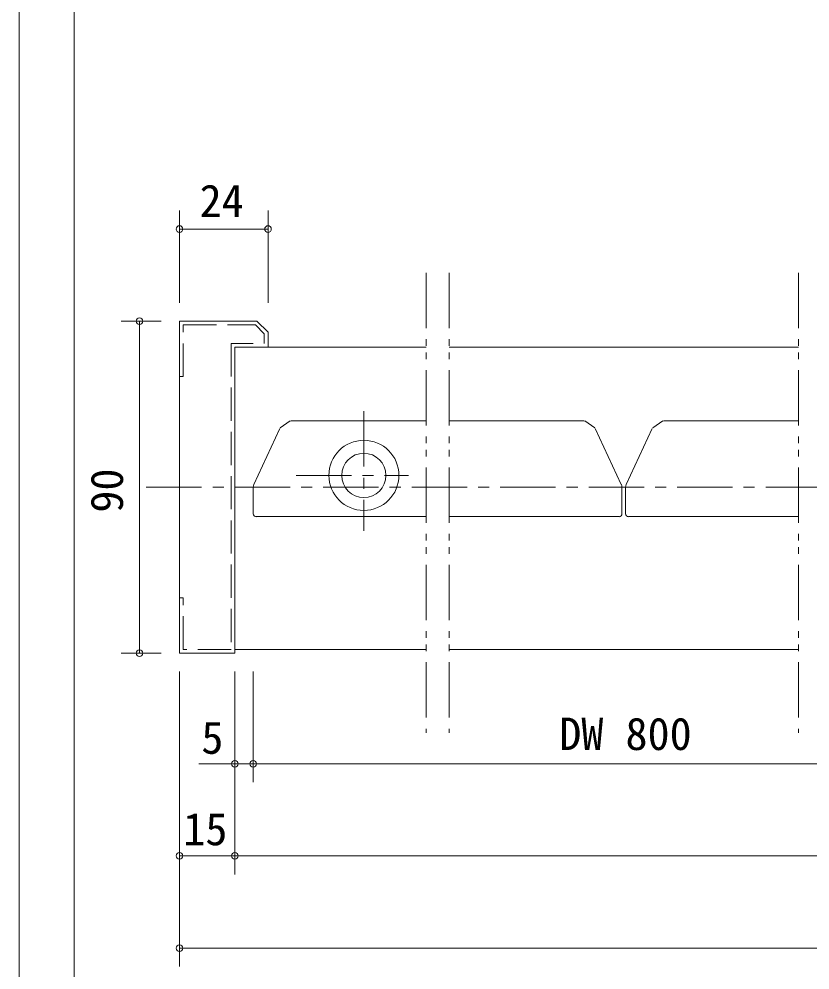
# Model space of a CAD drawing. Units: millimetres on the paper, with parts at other scales. Extents: x -195 to 200, y -135 to 144.
# Drawn here: x -195.4 to -123.9, y -91.1 to -5.2 of the extents above; entities that cross this region are included whole.
import ezdxf
from ezdxf.enums import TextEntityAlignment as Align

# ---------------------------------------------------------------- set-up
doc = ezdxf.new("R2010")
doc.units = ezdxf.units.MM
doc.header["$PDMODE"] = 32
doc.header["$PDSIZE"] = 0.6
for name, pattern in [('CHAIN1', [8, 5, -1, 1, -1]), ('DASHED2', [3, 2, -1]), ('DASHED3', [4, 3, -1]), ('DOUBLE_CHAIN1', [8.8, 5, -1, 0.6, -0.6, 0.6, -1])]:
    doc.linetypes.add(name, pattern=pattern)
doc.layers.add('0-0_0', color=7, linetype='Continuous', lineweight=18)
doc.layers.add('2-1_6', color=3, linetype='Continuous', lineweight=20)
doc.styles.add('ＭＳ ゴシック', font='')
doc.styles.get('ＭＳ ゴシック').set_extended_font_data('MS Gothic')

msp = doc.modelspace()

# ---------------------------------------------------------------- linework, layer by layer
at = {"layer": '0-0_0'}
msp.add_line((-190.438, 138.677), (-190.438, -107.073), dxfattribs=at)
msp.add_lwpolyline([(-195.438, -134.573), (-195.438, 143.677), (199.562, 143.677)], dxfattribs=at)
at = {"layer": '2-1_6', "color": 4, "lineweight": 9}
for p, q in [((-180.926, -22.485), (-180.926, -30.818)), ((-172.926, -22.485), (-172.926, -30.818)), ((-180.926, -24.151), (-172.926, -24.151)), ((-186.214, -32.485), (-182.593, -32.485)), ((-184.547, -32.485), (-184.547, -62.485)), ((-186.214, -62.485), (-182.593, -62.485)), ((-180.926, -90.818), (-180.926, -64.151)), ((-175.926, -82.485), (-175.926, -64.151)), ((-174.26, -74.151), (-174.26, -64.151)), ((-179.167, -72.485), (33.255, -72.485)), ((-180.926, -80.818), (34.74, -80.818)), ((-180.926, -89.151), (34.74, -89.151))]:
    msp.add_line(p, q, dxfattribs=at)
at = {"layer": '2-1_6', "color": 7, "linetype": 'DOUBLE_CHAIN1'}
for p, q in [((-158.635, -28.116), (-158.635, -69.702)), ((-156.551, -28.116), (-156.551, -69.702)), ((-124.968, -28.116), (-124.968, -69.702))]:
    msp.add_line(p, q, dxfattribs=at)
at = {"layer": '2-1_6', "color": 1, "lineweight": 18}
for p, q in [((-173.926, -32.485), (-180.926, -32.485)), ((-172.926, -33.485), (-173.926, -32.485)), ((-172.926, -33.485), (-172.926, -34.818)), ((-175.926, -34.818), (-172.926, -34.818)), ((-175.926, -62.485), (-175.926, -34.818)), ((-170.909, -41.503), (-171.813, -42.136)), ((-170.851, -41.485), (-158.635, -41.485)), ((-144.335, -41.485), (-156.551, -41.485)), ((-144.278, -41.503), (-143.373, -42.136)), ((-137.242, -41.503), (-138.146, -42.136)), ((-137.185, -41.485), (-124.968, -41.485)), ((-171.846, -42.176), (-174.204, -47.231)), ((-143.34, -42.176), (-140.983, -47.231)), ((-138.18, -42.176), (-140.537, -47.231)), ((-174.26, -47.484), (-174.26, -49.885)), ((-140.926, -47.484), (-140.926, -49.885)), ((-140.593, -47.484), (-140.593, -49.885)), ((-173.993, -50.151), (-158.635, -50.151)), ((-141.193, -50.151), (-156.551, -50.151)), ((-140.326, -50.151), (-124.968, -50.151))]:
    msp.add_line(p, q, dxfattribs=at)
at = {"layer": '2-1_6', "color": 4, "linetype": 'DASHED3', "lineweight": 9}
for p, q in [((-180.593, -32.818), (-174.065, -32.818)), ((-176.26, -34.485), (-176.26, -62.151)), ((-180.593, -57.485), (-180.926, -57.485)), ((-180.593, -62.151), (-180.593, -57.485)), ((-176.26, -62.151), (-180.593, -62.151))]:
    msp.add_line(p, q, dxfattribs=at)
at = {"layer": '2-1_6', "color": 4, "linetype": 'DASHED2', "lineweight": 9}
for p, q in [((-174.065, -32.818), (-173.26, -33.623)), ((-173.26, -33.623), (-173.26, -34.485)), ((-176.26, -34.485), (-173.26, -34.485))]:
    msp.add_line(p, q, dxfattribs=at)
at = {"layer": '2-1_6', "color": 7, "lineweight": 18}
for p, q in [((-175.926, -34.818), (-158.635, -34.818)), ((-156.551, -34.818), (-124.968, -34.818)), ((-175.926, -62.151), (-158.635, -62.151)), ((-156.551, -62.151), (-124.968, -62.151))]:
    msp.add_line(p, q, dxfattribs=at)
at = {"layer": '2-1_6', "color": 4, "linetype": 'CHAIN1', "lineweight": 9}
for p, q in [((-164.26, -40.628), (-164.26, -51.446)), ((-170.386, -46.418), (-160.222, -46.418)), ((-183.929, -47.485), (37.251, -47.485))]:
    msp.add_line(p, q, dxfattribs=at)
at = {"layer": '2-1_6', "color": 1, "lineweight": 18}
msp.add_lwpolyline([(-175.926, -62.485), (-180.926, -62.485), (-180.926, -32.485)], dxfattribs=at)
at = {"layer": '2-1_6', "color": 4, "linetype": 'DASHED3', "lineweight": 9}
msp.add_lwpolyline([(-180.926, -37.485), (-180.593, -37.485), (-180.593, -32.818)], dxfattribs=at)
at = {"layer": '2-1_6', "color": 1, "lineweight": 18}
for radius in [3.167, 2]:
    msp.add_circle((-164.26, -46.418), radius, dxfattribs=at)
for centre, radius, start, end in [((-173.66, -47.484), 0.6, 155, 180), ((-141.526, -47.484), 0.6, 0, 25), ((-139.993, -47.484), 0.6, 155, 180), ((-173.993, -49.885), 0.267, 180, 270), ((-141.193, -49.885), 0.267, 270, 0), ((-140.326, -49.885), 0.267, 180, 270)]:
    msp.add_arc(centre, radius, start, end, dxfattribs=at)
at = {"layer": '2-1_6', "color": 4}
for p in [(-180.926, -24.151), (-172.926, -24.151), (-184.547, -32.485), (-184.547, -62.485), (-175.926, -72.485), (-174.26, -72.485), (-180.926, -80.818), (-175.926, -80.818), (-180.926, -89.151)]:
    msp.add_point(p, dxfattribs=at)

# ---------------------------------------------------------------- texts
at = {"layer": '2-1_6', "color": 7, "style": 'ＭＳ ゴシック'}
for s, p in [('24', (-179.111, -23.941)), ('5', (-178.956, -72.469)), ('DW 800', (-146.593, -72.124)), ('15', (-180.589, -80.734))]:
    msp.add_text(s, height=2.933, dxfattribs=at).set_placement(p, align=Align.BOTTOM_LEFT)
msp.add_text('90', height=2.933, rotation=90, dxfattribs=at).set_placement((-185.159, -49.788), align=Align.BOTTOM_LEFT)

doc.saveas('drawing.dxf')
